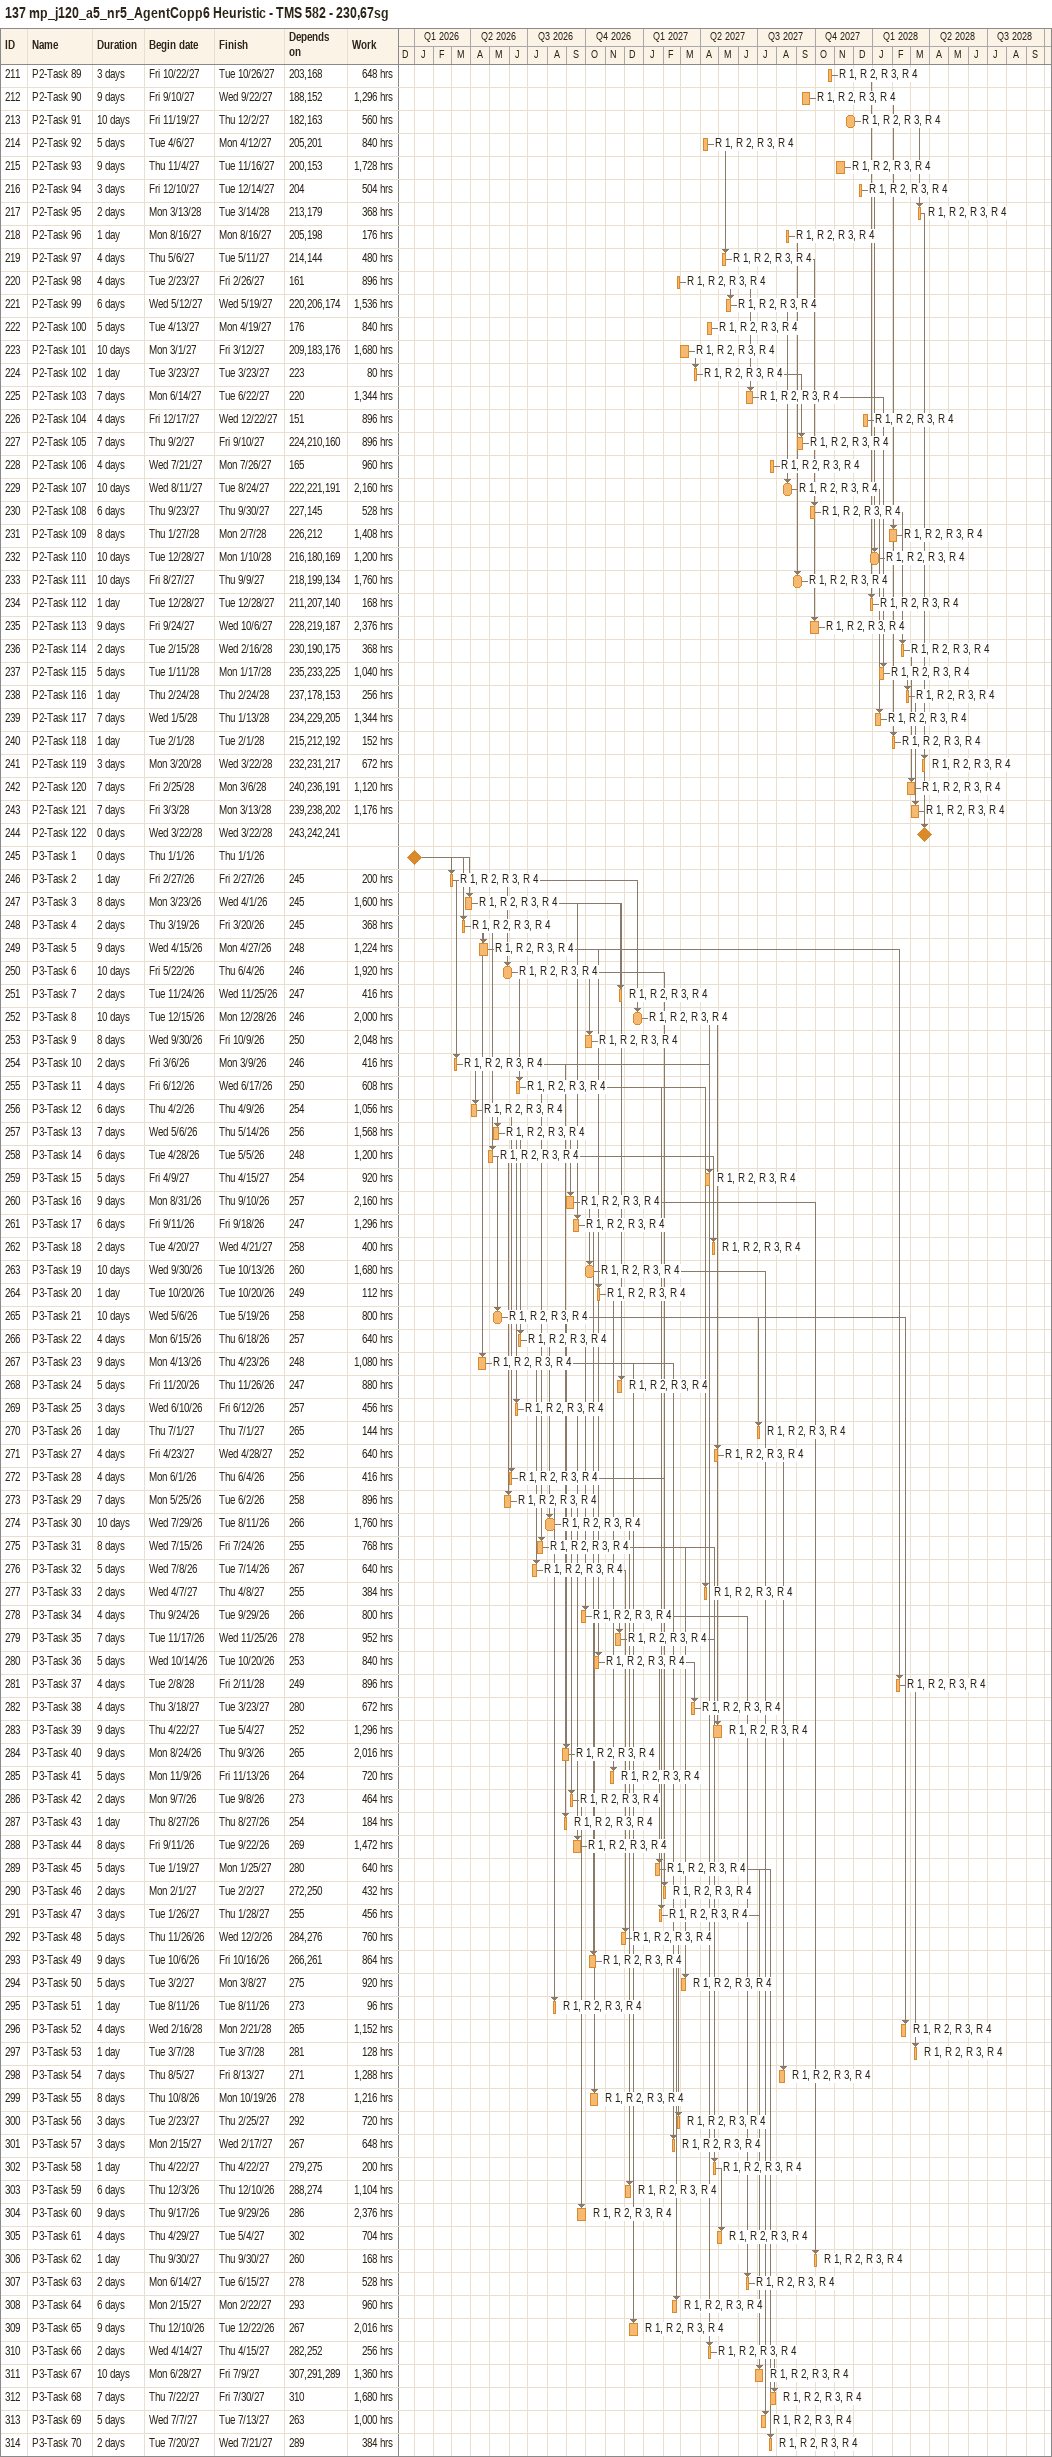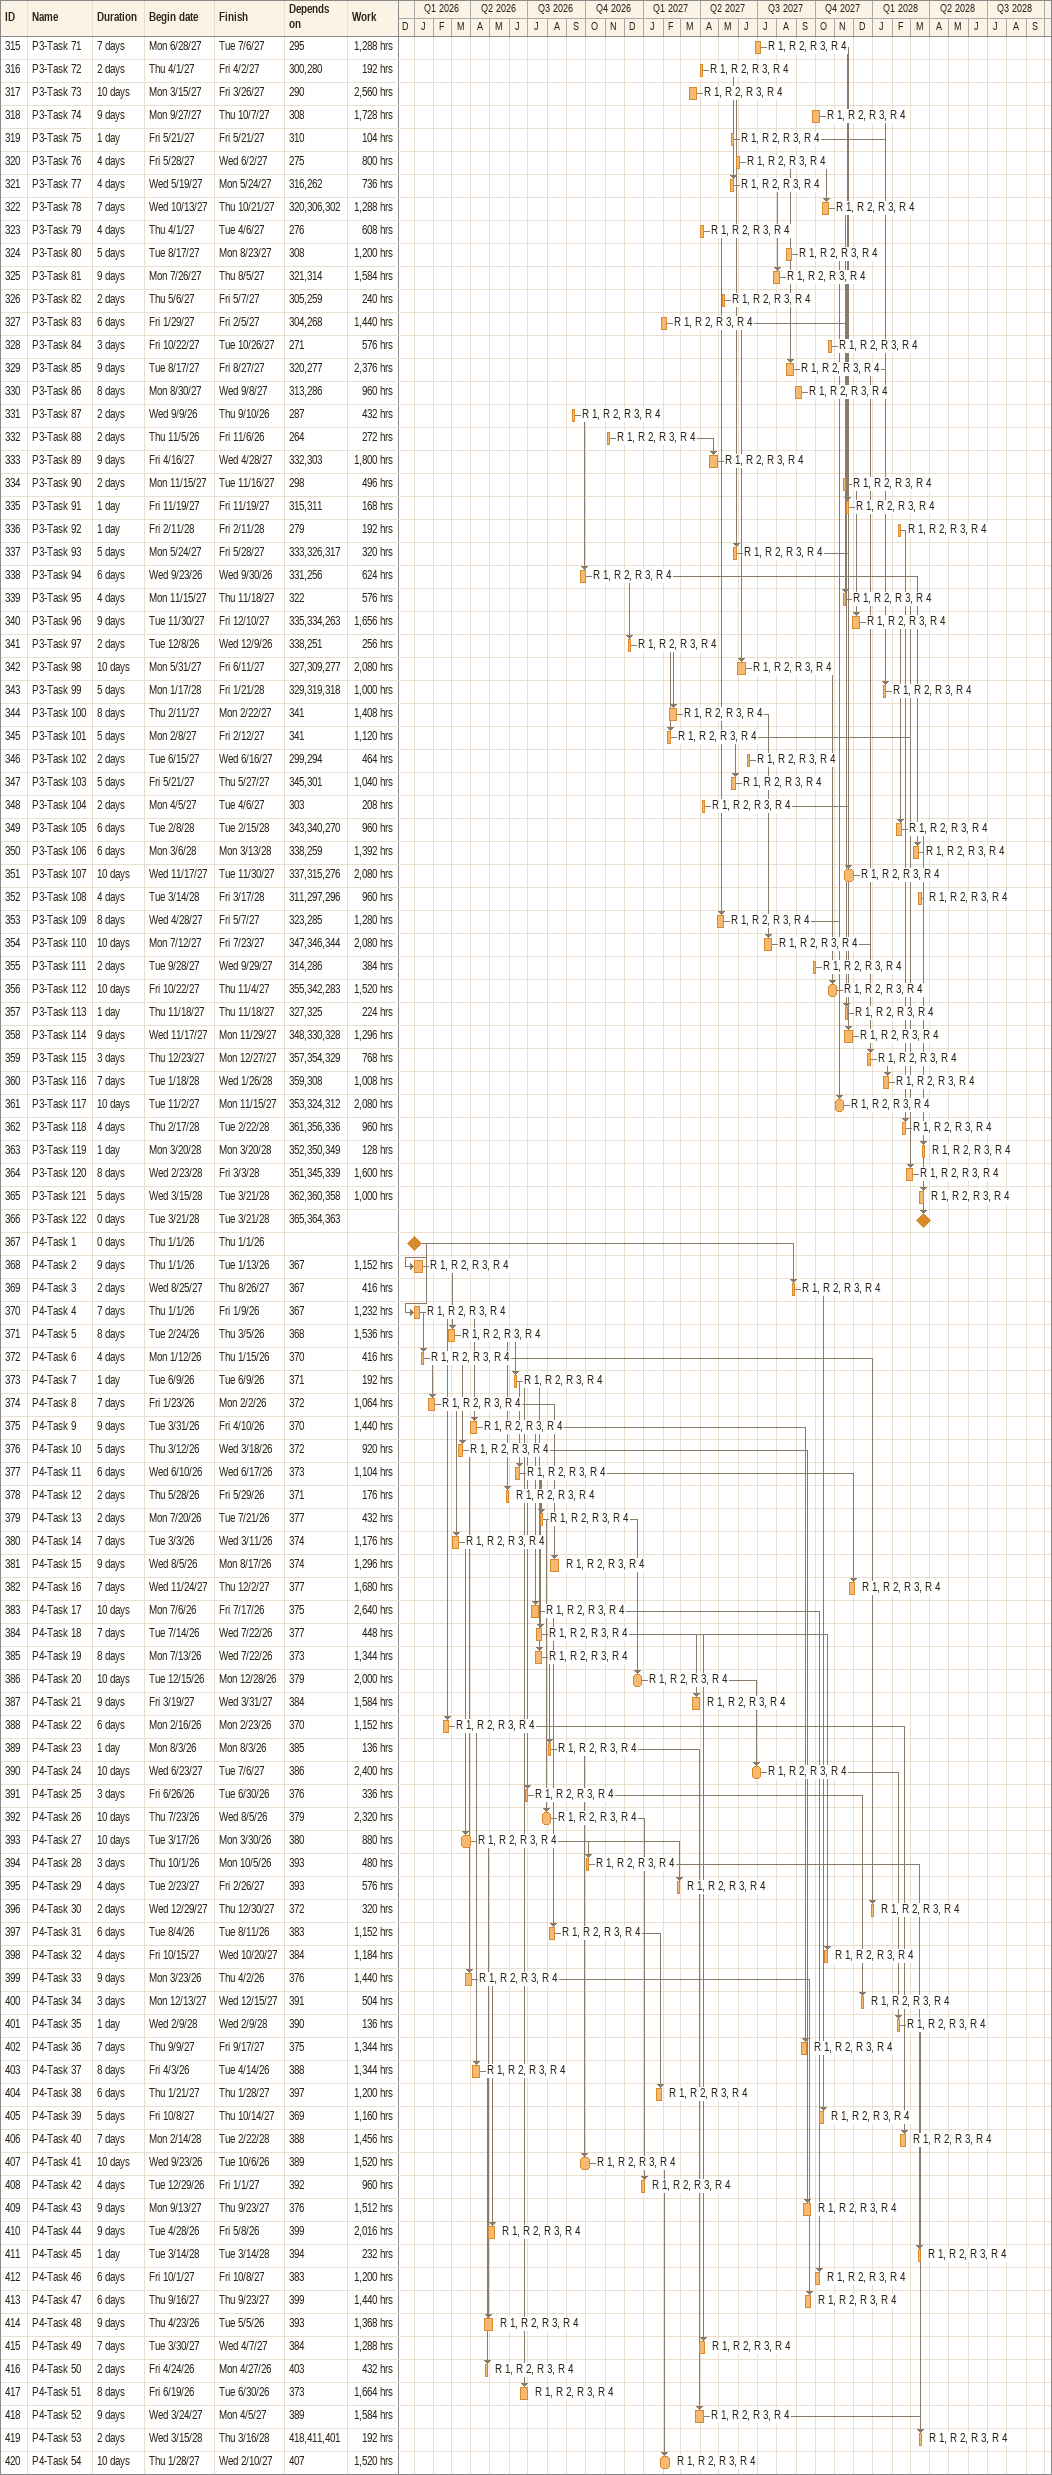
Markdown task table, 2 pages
137 mp_j120_a5_nr5_AgentCopp6 Heuristic - TMS 582 - 230,67sg

| ID | Task | Duration | Start | Finish | Predecessors | Resources | Work (h) |
|---|---|---|---|---|---|---|---|
| 211 | P2-Task 89 | 3d | 2027-10-22 | 2027-10-26 | 203, 168 | R 1, R 2, R 3, R 4 | 648 |
| 212 | P2-Task 90 | 9d | 2027-09-10 | 2027-09-22 | 188, 152 | R 1, R 2, R 3, R 4 | 1296 |
| 213 | P2-Task 91 | 10d | 2027-11-19 | 2027-12-02 | 182, 163 | R 1, R 2, R 3, R 4 | 560 |
| 214 | P2-Task 92 | 5d | 2027-04-06 | 2027-04-12 | 205, 201 | R 1, R 2, R 3, R 4 | 840 |
| 215 | P2-Task 93 | 9d | 2027-11-04 | 2027-11-16 | 200, 153 | R 1, R 2, R 3, R 4 | 1728 |
| 216 | P2-Task 94 | 3d | 2027-12-10 | 2027-12-14 | 204 | R 1, R 2, R 3, R 4 | 504 |
| 217 | P2-Task 95 | 2d | 2028-03-13 | 2028-03-14 | 213, 179 | R 1, R 2, R 3, R 4 | 368 |
| 218 | P2-Task 96 | 1d | 2027-08-16 | 2027-08-16 | 205, 198 | R 1, R 2, R 3, R 4 | 176 |
| 219 | P2-Task 97 | 4d | 2027-05-06 | 2027-05-11 | 214, 144 | R 1, R 2, R 3, R 4 | 480 |
| 220 | P2-Task 98 | 4d | 2027-02-23 | 2027-02-26 | 161 | R 1, R 2, R 3, R 4 | 896 |
| 221 | P2-Task 99 | 6d | 2027-05-12 | 2027-05-19 | 220, 206, 174 | R 1, R 2, R 3, R 4 | 1536 |
| 222 | P2-Task 100 | 5d | 2027-04-13 | 2027-04-19 | 176 | R 1, R 2, R 3, R 4 | 840 |
| 223 | P2-Task 101 | 10d | 2027-03-01 | 2027-03-12 | 209, 183, 176 | R 1, R 2, R 3, R 4 | 1680 |
| 224 | P2-Task 102 | 1d | 2027-03-23 | 2027-03-23 | 223 | R 1, R 2, R 3, R 4 | 80 |
| 225 | P2-Task 103 | 7d | 2027-06-14 | 2027-06-22 | 220 | R 1, R 2, R 3, R 4 | 1344 |
| 226 | P2-Task 104 | 4d | 2027-12-17 | 2027-12-22 | 151 | R 1, R 2, R 3, R 4 | 896 |
| 227 | P2-Task 105 | 7d | 2027-09-02 | 2027-09-10 | 224, 210, 160 | R 1, R 2, R 3, R 4 | 896 |
| 228 | P2-Task 106 | 4d | 2027-07-21 | 2027-07-26 | 165 | R 1, R 2, R 3, R 4 | 960 |
| 229 | P2-Task 107 | 10d | 2027-08-11 | 2027-08-24 | 222, 221, 191 | R 1, R 2, R 3, R 4 | 2160 |
| 230 | P2-Task 108 | 6d | 2027-09-23 | 2027-09-30 | 227, 145 | R 1, R 2, R 3, R 4 | 528 |
| 231 | P2-Task 109 | 8d | 2028-01-27 | 2028-02-07 | 226, 212 | R 1, R 2, R 3, R 4 | 1408 |
| 232 | P2-Task 110 | 10d | 2027-12-28 | 2028-01-10 | 216, 180, 169 | R 1, R 2, R 3, R 4 | 1200 |
| 233 | P2-Task 111 | 10d | 2027-08-27 | 2027-09-09 | 218, 199, 134 | R 1, R 2, R 3, R 4 | 1760 |
| 234 | P2-Task 112 | 1d | 2027-12-28 | 2027-12-28 | 211, 207, 140 | R 1, R 2, R 3, R 4 | 168 |
| 235 | P2-Task 113 | 9d | 2027-09-24 | 2027-10-06 | 228, 219, 187 | R 1, R 2, R 3, R 4 | 2376 |
| 236 | P2-Task 114 | 2d | 2028-02-15 | 2028-02-16 | 230, 190, 175 | R 1, R 2, R 3, R 4 | 368 |
| 237 | P2-Task 115 | 5d | 2028-01-11 | 2028-01-17 | 235, 233, 225 | R 1, R 2, R 3, R 4 | 1040 |
| 238 | P2-Task 116 | 1d | 2028-02-24 | 2028-02-24 | 237, 178, 153 | R 1, R 2, R 3, R 4 | 256 |
| 239 | P2-Task 117 | 7d | 2028-01-05 | 2028-01-13 | 234, 229, 205 | R 1, R 2, R 3, R 4 | 1344 |
| 240 | P2-Task 118 | 1d | 2028-02-01 | 2028-02-01 | 215, 212, 192 | R 1, R 2, R 3, R 4 | 152 |
| 241 | P2-Task 119 | 3d | 2028-03-20 | 2028-03-22 | 232, 231, 217 | R 1, R 2, R 3, R 4 | 672 |
| 242 | P2-Task 120 | 7d | 2028-02-25 | 2028-03-06 | 240, 236, 191 | R 1, R 2, R 3, R 4 | 1120 |
| 243 | P2-Task 121 | 7d | 2028-03-03 | 2028-03-13 | 239, 238, 202 | R 1, R 2, R 3, R 4 | 1176 |
| 244 | P2-Task 122 | 0d | 2028-03-22 | 2028-03-22 | 243, 242, 241 |  |  |
| 245 | P3-Task 1 | 0d | 2026-01-01 | 2026-01-01 |  |  |  |
| 246 | P3-Task 2 | 1d | 2026-02-27 | 2026-02-27 | 245 | R 1, R 2, R 3, R 4 | 200 |
| 247 | P3-Task 3 | 8d | 2026-03-23 | 2026-04-01 | 245 | R 1, R 2, R 3, R 4 | 1600 |
| 248 | P3-Task 4 | 2d | 2026-03-19 | 2026-03-20 | 245 | R 1, R 2, R 3, R 4 | 368 |
| 249 | P3-Task 5 | 9d | 2026-04-15 | 2026-04-27 | 248 | R 1, R 2, R 3, R 4 | 1224 |
| 250 | P3-Task 6 | 10d | 2026-05-22 | 2026-06-04 | 246 | R 1, R 2, R 3, R 4 | 1920 |
| 251 | P3-Task 7 | 2d | 2026-11-24 | 2026-11-25 | 247 | R 1, R 2, R 3, R 4 | 416 |
| 252 | P3-Task 8 | 10d | 2026-12-15 | 2026-12-28 | 246 | R 1, R 2, R 3, R 4 | 2000 |
| 253 | P3-Task 9 | 8d | 2026-09-30 | 2026-10-09 | 250 | R 1, R 2, R 3, R 4 | 2048 |
| 254 | P3-Task 10 | 2d | 2026-03-06 | 2026-03-09 | 246 | R 1, R 2, R 3, R 4 | 416 |
| 255 | P3-Task 11 | 4d | 2026-06-12 | 2026-06-17 | 250 | R 1, R 2, R 3, R 4 | 608 |
| 256 | P3-Task 12 | 6d | 2026-04-02 | 2026-04-09 | 254 | R 1, R 2, R 3, R 4 | 1056 |
| 257 | P3-Task 13 | 7d | 2026-05-06 | 2026-05-14 | 256 | R 1, R 2, R 3, R 4 | 1568 |
| 258 | P3-Task 14 | 6d | 2026-04-28 | 2026-05-05 | 248 | R 1, R 2, R 3, R 4 | 1200 |
| 259 | P3-Task 15 | 5d | 2027-04-09 | 2027-04-15 | 254 | R 1, R 2, R 3, R 4 | 920 |
| 260 | P3-Task 16 | 9d | 2026-08-31 | 2026-09-10 | 257 | R 1, R 2, R 3, R 4 | 2160 |
| 261 | P3-Task 17 | 6d | 2026-09-11 | 2026-09-18 | 247 | R 1, R 2, R 3, R 4 | 1296 |
| 262 | P3-Task 18 | 2d | 2027-04-20 | 2027-04-21 | 258 | R 1, R 2, R 3, R 4 | 400 |
| 263 | P3-Task 19 | 10d | 2026-09-30 | 2026-10-13 | 260 | R 1, R 2, R 3, R 4 | 1680 |
| 264 | P3-Task 20 | 1d | 2026-10-20 | 2026-10-20 | 249 | R 1, R 2, R 3, R 4 | 112 |
| 265 | P3-Task 21 | 10d | 2026-05-06 | 2026-05-19 | 258 | R 1, R 2, R 3, R 4 | 800 |
| 266 | P3-Task 22 | 4d | 2026-06-15 | 2026-06-18 | 257 | R 1, R 2, R 3, R 4 | 640 |
| 267 | P3-Task 23 | 9d | 2026-04-13 | 2026-04-23 | 248 | R 1, R 2, R 3, R 4 | 1080 |
| 268 | P3-Task 24 | 5d | 2026-11-20 | 2026-11-26 | 247 | R 1, R 2, R 3, R 4 | 880 |
| 269 | P3-Task 25 | 3d | 2026-06-10 | 2026-06-12 | 257 | R 1, R 2, R 3, R 4 | 456 |
| 270 | P3-Task 26 | 1d | 2027-07-01 | 2027-07-01 | 265 | R 1, R 2, R 3, R 4 | 144 |
| 271 | P3-Task 27 | 4d | 2027-04-23 | 2027-04-28 | 252 | R 1, R 2, R 3, R 4 | 640 |
| 272 | P3-Task 28 | 4d | 2026-06-01 | 2026-06-04 | 256 | R 1, R 2, R 3, R 4 | 416 |
| 273 | P3-Task 29 | 7d | 2026-05-25 | 2026-06-02 | 258 | R 1, R 2, R 3, R 4 | 896 |
| 274 | P3-Task 30 | 10d | 2026-07-29 | 2026-08-11 | 266 | R 1, R 2, R 3, R 4 | 1760 |
| 275 | P3-Task 31 | 8d | 2026-07-15 | 2026-07-24 | 255 | R 1, R 2, R 3, R 4 | 768 |
| 276 | P3-Task 32 | 5d | 2026-07-08 | 2026-07-14 | 267 | R 1, R 2, R 3, R 4 | 640 |
| 277 | P3-Task 33 | 2d | 2027-04-07 | 2027-04-08 | 255 | R 1, R 2, R 3, R 4 | 384 |
| 278 | P3-Task 34 | 4d | 2026-09-24 | 2026-09-29 | 266 | R 1, R 2, R 3, R 4 | 800 |
| 279 | P3-Task 35 | 7d | 2026-11-17 | 2026-11-25 | 278 | R 1, R 2, R 3, R 4 | 952 |
| 280 | P3-Task 36 | 5d | 2026-10-14 | 2026-10-20 | 253 | R 1, R 2, R 3, R 4 | 840 |
| 281 | P3-Task 37 | 4d | 2028-02-08 | 2028-02-11 | 249 | R 1, R 2, R 3, R 4 | 896 |
| 282 | P3-Task 38 | 4d | 2027-03-18 | 2027-03-23 | 280 | R 1, R 2, R 3, R 4 | 672 |
| 283 | P3-Task 39 | 9d | 2027-04-22 | 2027-05-04 | 252 | R 1, R 2, R 3, R 4 | 1296 |
| 284 | P3-Task 40 | 9d | 2026-08-24 | 2026-09-03 | 265 | R 1, R 2, R 3, R 4 | 2016 |
| 285 | P3-Task 41 | 5d | 2026-11-09 | 2026-11-13 | 264 | R 1, R 2, R 3, R 4 | 720 |
| 286 | P3-Task 42 | 2d | 2026-09-07 | 2026-09-08 | 273 | R 1, R 2, R 3, R 4 | 464 |
| 287 | P3-Task 43 | 1d | 2026-08-27 | 2026-08-27 | 254 | R 1, R 2, R 3, R 4 | 184 |
| 288 | P3-Task 44 | 8d | 2026-09-11 | 2026-09-22 | 269 | R 1, R 2, R 3, R 4 | 1472 |
| 289 | P3-Task 45 | 5d | 2027-01-19 | 2027-01-25 | 280 | R 1, R 2, R 3, R 4 | 640 |
| 290 | P3-Task 46 | 2d | 2027-02-01 | 2027-02-02 | 272, 250 | R 1, R 2, R 3, R 4 | 432 |
| 291 | P3-Task 47 | 3d | 2027-01-26 | 2027-01-28 | 255 | R 1, R 2, R 3, R 4 | 456 |
| 292 | P3-Task 48 | 5d | 2026-11-26 | 2026-12-02 | 284, 276 | R 1, R 2, R 3, R 4 | 760 |
| 293 | P3-Task 49 | 9d | 2026-10-06 | 2026-10-16 | 266, 261 | R 1, R 2, R 3, R 4 | 864 |
| 294 | P3-Task 50 | 5d | 2027-03-02 | 2027-03-08 | 275 | R 1, R 2, R 3, R 4 | 920 |
| 295 | P3-Task 51 | 1d | 2026-08-11 | 2026-08-11 | 273 | R 1, R 2, R 3, R 4 | 96 |
| 296 | P3-Task 52 | 4d | 2028-02-16 | 2028-02-21 | 265 | R 1, R 2, R 3, R 4 | 1152 |
| 297 | P3-Task 53 | 1d | 2028-03-07 | 2028-03-07 | 281 | R 1, R 2, R 3, R 4 | 128 |
| 298 | P3-Task 54 | 7d | 2027-08-05 | 2027-08-13 | 271 | R 1, R 2, R 3, R 4 | 1288 |
| 299 | P3-Task 55 | 8d | 2026-10-08 | 2026-10-19 | 278 | R 1, R 2, R 3, R 4 | 1216 |
| 300 | P3-Task 56 | 3d | 2027-02-23 | 2027-02-25 | 292 | R 1, R 2, R 3, R 4 | 720 |
| 301 | P3-Task 57 | 3d | 2027-02-15 | 2027-02-17 | 267 | R 1, R 2, R 3, R 4 | 648 |
| 302 | P3-Task 58 | 1d | 2027-04-22 | 2027-04-22 | 279, 275 | R 1, R 2, R 3, R 4 | 200 |
| 303 | P3-Task 59 | 6d | 2026-12-03 | 2026-12-10 | 288, 274 | R 1, R 2, R 3, R 4 | 1104 |
| 304 | P3-Task 60 | 9d | 2026-09-17 | 2026-09-29 | 286 | R 1, R 2, R 3, R 4 | 2376 |
| 305 | P3-Task 61 | 4d | 2027-04-29 | 2027-05-04 | 302 | R 1, R 2, R 3, R 4 | 704 |
| 306 | P3-Task 62 | 1d | 2027-09-30 | 2027-09-30 | 260 | R 1, R 2, R 3, R 4 | 168 |
| 307 | P3-Task 63 | 2d | 2027-06-14 | 2027-06-15 | 278 | R 1, R 2, R 3, R 4 | 528 |
| 308 | P3-Task 64 | 6d | 2027-02-15 | 2027-02-22 | 293 | R 1, R 2, R 3, R 4 | 960 |
| 309 | P3-Task 65 | 9d | 2026-12-10 | 2026-12-22 | 267 | R 1, R 2, R 3, R 4 | 2016 |
| 310 | P3-Task 66 | 2d | 2027-04-14 | 2027-04-15 | 282, 252 | R 1, R 2, R 3, R 4 | 256 |
| 311 | P3-Task 67 | 10d | 2027-06-28 | 2027-07-09 | 307, 291, 289 | R 1, R 2, R 3, R 4 | 1360 |
| 312 | P3-Task 68 | 7d | 2027-07-22 | 2027-07-30 | 310 | R 1, R 2, R 3, R 4 | 1680 |
| 313 | P3-Task 69 | 5d | 2027-07-07 | 2027-07-13 | 263 | R 1, R 2, R 3, R 4 | 1000 |
| 314 | P3-Task 70 | 2d | 2027-07-20 | 2027-07-21 | 289 | R 1, R 2, R 3, R 4 | 384 |
| 315 | P3-Task 71 | 7d | 2027-06-28 | 2027-07-06 | 295 | R 1, R 2, R 3, R 4 | 1288 |
| 316 | P3-Task 72 | 2d | 2027-04-01 | 2027-04-02 | 300, 280 | R 1, R 2, R 3, R 4 | 192 |
| 317 | P3-Task 73 | 10d | 2027-03-15 | 2027-03-26 | 290 | R 1, R 2, R 3, R 4 | 2560 |
| 318 | P3-Task 74 | 9d | 2027-09-27 | 2027-10-07 | 308 | R 1, R 2, R 3, R 4 | 1728 |
| 319 | P3-Task 75 | 1d | 2027-05-21 | 2027-05-21 | 310 | R 1, R 2, R 3, R 4 | 104 |
| 320 | P3-Task 76 | 4d | 2027-05-28 | 2027-06-02 | 275 | R 1, R 2, R 3, R 4 | 800 |
| 321 | P3-Task 77 | 4d | 2027-05-19 | 2027-05-24 | 316, 262 | R 1, R 2, R 3, R 4 | 736 |
| 322 | P3-Task 78 | 7d | 2027-10-13 | 2027-10-21 | 320, 306, 302 | R 1, R 2, R 3, R 4 | 1288 |
| 323 | P3-Task 79 | 4d | 2027-04-01 | 2027-04-06 | 276 | R 1, R 2, R 3, R 4 | 608 |
| 324 | P3-Task 80 | 5d | 2027-08-17 | 2027-08-23 | 308 | R 1, R 2, R 3, R 4 | 1200 |
| 325 | P3-Task 81 | 9d | 2027-07-26 | 2027-08-05 | 321, 314 | R 1, R 2, R 3, R 4 | 1584 |
| 326 | P3-Task 82 | 2d | 2027-05-06 | 2027-05-07 | 305, 259 | R 1, R 2, R 3, R 4 | 240 |
| 327 | P3-Task 83 | 6d | 2027-01-29 | 2027-02-05 | 304, 268 | R 1, R 2, R 3, R 4 | 1440 |
| 328 | P3-Task 84 | 3d | 2027-10-22 | 2027-10-26 | 271 | R 1, R 2, R 3, R 4 | 576 |
| 329 | P3-Task 85 | 9d | 2027-08-17 | 2027-08-27 | 320, 277 | R 1, R 2, R 3, R 4 | 2376 |
| 330 | P3-Task 86 | 8d | 2027-08-30 | 2027-09-08 | 313, 286 | R 1, R 2, R 3, R 4 | 960 |
| 331 | P3-Task 87 | 2d | 2026-09-09 | 2026-09-10 | 287 | R 1, R 2, R 3, R 4 | 432 |
| 332 | P3-Task 88 | 2d | 2026-11-05 | 2026-11-06 | 264 | R 1, R 2, R 3, R 4 | 272 |
| 333 | P3-Task 89 | 9d | 2027-04-16 | 2027-04-28 | 332, 303 | R 1, R 2, R 3, R 4 | 1800 |
| 334 | P3-Task 90 | 2d | 2027-11-15 | 2027-11-16 | 298 | R 1, R 2, R 3, R 4 | 496 |
| 335 | P3-Task 91 | 1d | 2027-11-19 | 2027-11-19 | 315, 311 | R 1, R 2, R 3, R 4 | 168 |
| 336 | P3-Task 92 | 1d | 2028-02-11 | 2028-02-11 | 279 | R 1, R 2, R 3, R 4 | 192 |
| 337 | P3-Task 93 | 5d | 2027-05-24 | 2027-05-28 | 333, 326, 317 | R 1, R 2, R 3, R 4 | 320 |
| 338 | P3-Task 94 | 6d | 2026-09-23 | 2026-09-30 | 331, 256 | R 1, R 2, R 3, R 4 | 624 |
| 339 | P3-Task 95 | 4d | 2027-11-15 | 2027-11-18 | 322 | R 1, R 2, R 3, R 4 | 576 |
| 340 | P3-Task 96 | 9d | 2027-11-30 | 2027-12-10 | 335, 334, 263 | R 1, R 2, R 3, R 4 | 1656 |
| 341 | P3-Task 97 | 2d | 2026-12-08 | 2026-12-09 | 338, 251 | R 1, R 2, R 3, R 4 | 256 |
| 342 | P3-Task 98 | 10d | 2027-05-31 | 2027-06-11 | 327, 309, 277 | R 1, R 2, R 3, R 4 | 2080 |
| 343 | P3-Task 99 | 5d | 2028-01-17 | 2028-01-21 | 329, 319, 318 | R 1, R 2, R 3, R 4 | 1000 |
| 344 | P3-Task 100 | 8d | 2027-02-11 | 2027-02-22 | 341 | R 1, R 2, R 3, R 4 | 1408 |
| 345 | P3-Task 101 | 5d | 2027-02-08 | 2027-02-12 | 341 | R 1, R 2, R 3, R 4 | 1120 |
| 346 | P3-Task 102 | 2d | 2027-06-15 | 2027-06-16 | 299, 294 | R 1, R 2, R 3, R 4 | 464 |
| 347 | P3-Task 103 | 5d | 2027-05-21 | 2027-05-27 | 345, 301 | R 1, R 2, R 3, R 4 | 1040 |
| 348 | P3-Task 104 | 2d | 2027-04-05 | 2027-04-06 | 303 | R 1, R 2, R 3, R 4 | 208 |
| 349 | P3-Task 105 | 6d | 2028-02-08 | 2028-02-15 | 343, 340, 270 | R 1, R 2, R 3, R 4 | 960 |
| 350 | P3-Task 106 | 6d | 2028-03-06 | 2028-03-13 | 338, 259 | R 1, R 2, R 3, R 4 | 1392 |
| 351 | P3-Task 107 | 10d | 2027-11-17 | 2027-11-30 | 337, 315, 276 | R 1, R 2, R 3, R 4 | 2080 |
| 352 | P3-Task 108 | 4d | 2028-03-14 | 2028-03-17 | 311, 297, 296 | R 1, R 2, R 3, R 4 | 960 |
| 353 | P3-Task 109 | 8d | 2027-04-28 | 2027-05-07 | 323, 285 | R 1, R 2, R 3, R 4 | 1280 |
| 354 | P3-Task 110 | 10d | 2027-07-12 | 2027-07-23 | 347, 346, 344 | R 1, R 2, R 3, R 4 | 2080 |
| 355 | P3-Task 111 | 2d | 2027-09-28 | 2027-09-29 | 314, 286 | R 1, R 2, R 3, R 4 | 384 |
| 356 | P3-Task 112 | 10d | 2027-10-22 | 2027-11-04 | 355, 342, 283 | R 1, R 2, R 3, R 4 | 1520 |
| 357 | P3-Task 113 | 1d | 2027-11-18 | 2027-11-18 | 327, 325 | R 1, R 2, R 3, R 4 | 224 |
| 358 | P3-Task 114 | 9d | 2027-11-17 | 2027-11-29 | 348, 330, 328 | R 1, R 2, R 3, R 4 | 1296 |
| 359 | P3-Task 115 | 3d | 2027-12-23 | 2027-12-27 | 357, 354, 329 | R 1, R 2, R 3, R 4 | 768 |
| 360 | P3-Task 116 | 7d | 2028-01-18 | 2028-01-26 | 359, 308 | R 1, R 2, R 3, R 4 | 1008 |
| 361 | P3-Task 117 | 10d | 2027-11-02 | 2027-11-15 | 353, 324, 312 | R 1, R 2, R 3, R 4 | 2080 |
| 362 | P3-Task 118 | 4d | 2028-02-17 | 2028-02-22 | 361, 356, 336 | R 1, R 2, R 3, R 4 | 960 |
| 363 | P3-Task 119 | 1d | 2028-03-20 | 2028-03-20 | 352, 350, 349 | R 1, R 2, R 3, R 4 | 128 |
| 364 | P3-Task 120 | 8d | 2028-02-23 | 2028-03-03 | 351, 345, 339 | R 1, R 2, R 3, R 4 | 1600 |
| 365 | P3-Task 121 | 5d | 2028-03-15 | 2028-03-21 | 362, 360, 358 | R 1, R 2, R 3, R 4 | 1000 |
| 366 | P3-Task 122 | 0d | 2028-03-21 | 2028-03-21 | 365, 364, 363 |  |  |
| 367 | P4-Task 1 | 0d | 2026-01-01 | 2026-01-01 |  |  |  |
| 368 | P4-Task 2 | 9d | 2026-01-01 | 2026-01-13 | 367 | R 1, R 2, R 3, R 4 | 1152 |
| 369 | P4-Task 3 | 2d | 2027-08-25 | 2027-08-26 | 367 | R 1, R 2, R 3, R 4 | 416 |
| 370 | P4-Task 4 | 7d | 2026-01-01 | 2026-01-09 | 367 | R 1, R 2, R 3, R 4 | 1232 |
| 371 | P4-Task 5 | 8d | 2026-02-24 | 2026-03-05 | 368 | R 1, R 2, R 3, R 4 | 1536 |
| 372 | P4-Task 6 | 4d | 2026-01-12 | 2026-01-15 | 370 | R 1, R 2, R 3, R 4 | 416 |
| 373 | P4-Task 7 | 1d | 2026-06-09 | 2026-06-09 | 371 | R 1, R 2, R 3, R 4 | 192 |
| 374 | P4-Task 8 | 7d | 2026-01-23 | 2026-02-02 | 372 | R 1, R 2, R 3, R 4 | 1064 |
| 375 | P4-Task 9 | 9d | 2026-03-31 | 2026-04-10 | 370 | R 1, R 2, R 3, R 4 | 1440 |
| 376 | P4-Task 10 | 5d | 2026-03-12 | 2026-03-18 | 372 | R 1, R 2, R 3, R 4 | 920 |
| 377 | P4-Task 11 | 6d | 2026-06-10 | 2026-06-17 | 373 | R 1, R 2, R 3, R 4 | 1104 |
| 378 | P4-Task 12 | 2d | 2026-05-28 | 2026-05-29 | 371 | R 1, R 2, R 3, R 4 | 176 |
| 379 | P4-Task 13 | 2d | 2026-07-20 | 2026-07-21 | 377 | R 1, R 2, R 3, R 4 | 432 |
| 380 | P4-Task 14 | 7d | 2026-03-03 | 2026-03-11 | 374 | R 1, R 2, R 3, R 4 | 1176 |
| 381 | P4-Task 15 | 9d | 2026-08-05 | 2026-08-17 | 374 | R 1, R 2, R 3, R 4 | 1296 |
| 382 | P4-Task 16 | 7d | 2027-11-24 | 2027-12-02 | 377 | R 1, R 2, R 3, R 4 | 1680 |
| 383 | P4-Task 17 | 10d | 2026-07-06 | 2026-07-17 | 375 | R 1, R 2, R 3, R 4 | 2640 |
| 384 | P4-Task 18 | 7d | 2026-07-14 | 2026-07-22 | 377 | R 1, R 2, R 3, R 4 | 448 |
| 385 | P4-Task 19 | 8d | 2026-07-13 | 2026-07-22 | 373 | R 1, R 2, R 3, R 4 | 1344 |
| 386 | P4-Task 20 | 10d | 2026-12-15 | 2026-12-28 | 379 | R 1, R 2, R 3, R 4 | 2000 |
| 387 | P4-Task 21 | 9d | 2027-03-19 | 2027-03-31 | 384 | R 1, R 2, R 3, R 4 | 1584 |
| 388 | P4-Task 22 | 6d | 2026-02-16 | 2026-02-23 | 370 | R 1, R 2, R 3, R 4 | 1152 |
| 389 | P4-Task 23 | 1d | 2026-08-03 | 2026-08-03 | 385 | R 1, R 2, R 3, R 4 | 136 |
| 390 | P4-Task 24 | 10d | 2027-06-23 | 2027-07-06 | 386 | R 1, R 2, R 3, R 4 | 2400 |
| 391 | P4-Task 25 | 3d | 2026-06-26 | 2026-06-30 | 376 | R 1, R 2, R 3, R 4 | 336 |
| 392 | P4-Task 26 | 10d | 2026-07-23 | 2026-08-05 | 379 | R 1, R 2, R 3, R 4 | 2320 |
| 393 | P4-Task 27 | 10d | 2026-03-17 | 2026-03-30 | 380 | R 1, R 2, R 3, R 4 | 880 |
| 394 | P4-Task 28 | 3d | 2026-10-01 | 2026-10-05 | 393 | R 1, R 2, R 3, R 4 | 480 |
| 395 | P4-Task 29 | 4d | 2027-02-23 | 2027-02-26 | 393 | R 1, R 2, R 3, R 4 | 576 |
| 396 | P4-Task 30 | 2d | 2027-12-29 | 2027-12-30 | 372 | R 1, R 2, R 3, R 4 | 320 |
| 397 | P4-Task 31 | 6d | 2026-08-04 | 2026-08-11 | 383 | R 1, R 2, R 3, R 4 | 1152 |
| 398 | P4-Task 32 | 4d | 2027-10-15 | 2027-10-20 | 384 | R 1, R 2, R 3, R 4 | 1184 |
| 399 | P4-Task 33 | 9d | 2026-03-23 | 2026-04-02 | 376 | R 1, R 2, R 3, R 4 | 1440 |
| 400 | P4-Task 34 | 3d | 2027-12-13 | 2027-12-15 | 391 | R 1, R 2, R 3, R 4 | 504 |
| 401 | P4-Task 35 | 1d | 2028-02-09 | 2028-02-09 | 390 | R 1, R 2, R 3, R 4 | 136 |
| 402 | P4-Task 36 | 7d | 2027-09-09 | 2027-09-17 | 375 | R 1, R 2, R 3, R 4 | 1344 |
| 403 | P4-Task 37 | 8d | 2026-04-03 | 2026-04-14 | 388 | R 1, R 2, R 3, R 4 | 1344 |
| 404 | P4-Task 38 | 6d | 2027-01-21 | 2027-01-28 | 397 | R 1, R 2, R 3, R 4 | 1200 |
| 405 | P4-Task 39 | 5d | 2027-10-08 | 2027-10-14 | 369 | R 1, R 2, R 3, R 4 | 1160 |
| 406 | P4-Task 40 | 7d | 2028-02-14 | 2028-02-22 | 388 | R 1, R 2, R 3, R 4 | 1456 |
| 407 | P4-Task 41 | 10d | 2026-09-23 | 2026-10-06 | 389 | R 1, R 2, R 3, R 4 | 1520 |
| 408 | P4-Task 42 | 4d | 2026-12-29 | 2027-01-01 | 392 | R 1, R 2, R 3, R 4 | 960 |
| 409 | P4-Task 43 | 9d | 2027-09-13 | 2027-09-23 | 376 | R 1, R 2, R 3, R 4 | 1512 |
| 410 | P4-Task 44 | 9d | 2026-04-28 | 2026-05-08 | 399 | R 1, R 2, R 3, R 4 | 2016 |
| 411 | P4-Task 45 | 1d | 2028-03-14 | 2028-03-14 | 394 | R 1, R 2, R 3, R 4 | 232 |
| 412 | P4-Task 46 | 6d | 2027-10-01 | 2027-10-08 | 383 | R 1, R 2, R 3, R 4 | 1200 |
| 413 | P4-Task 47 | 6d | 2027-09-16 | 2027-09-23 | 399 | R 1, R 2, R 3, R 4 | 1440 |
| 414 | P4-Task 48 | 9d | 2026-04-23 | 2026-05-05 | 393 | R 1, R 2, R 3, R 4 | 1368 |
| 415 | P4-Task 49 | 7d | 2027-03-30 | 2027-04-07 | 384 | R 1, R 2, R 3, R 4 | 1288 |
| 416 | P4-Task 50 | 2d | 2026-04-24 | 2026-04-27 | 403 | R 1, R 2, R 3, R 4 | 432 |
| 417 | P4-Task 51 | 8d | 2026-06-19 | 2026-06-30 | 373 | R 1, R 2, R 3, R 4 | 1664 |
| 418 | P4-Task 52 | 9d | 2027-03-24 | 2027-04-05 | 389 | R 1, R 2, R 3, R 4 | 1584 |
| 419 | P4-Task 53 | 2d | 2028-03-15 | 2028-03-16 | 418, 411, 401 | R 1, R 2, R 3, R 4 | 192 |
| 420 | P4-Task 54 | 10d | 2027-01-28 | 2027-02-10 | 407 | R 1, R 2, R 3, R 4 | 1520 |
